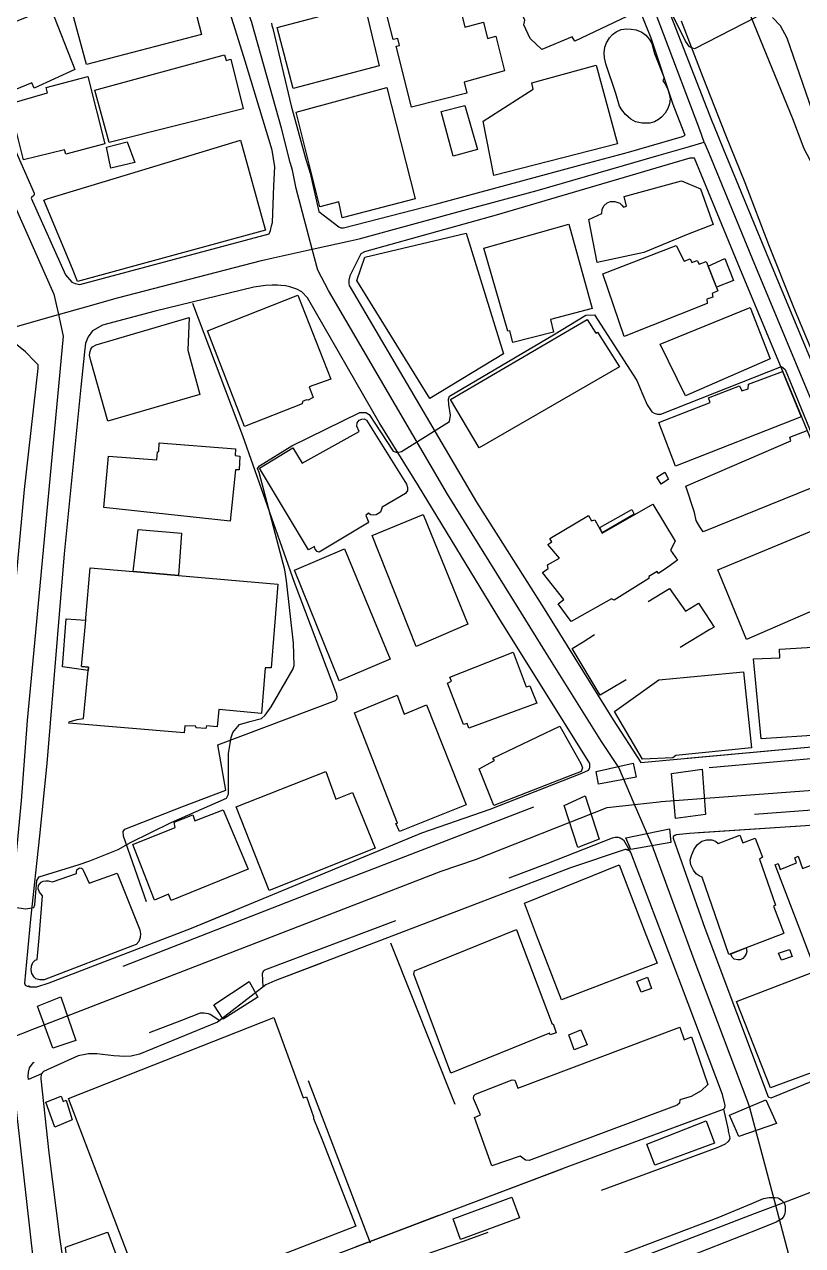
# Model space of a CAD drawing. Header units: millimetres. Extents: x 198785 to 203305, y 542885 to 545889.
# Drawn here: x 201255.7 to 201384.4, y 543863.1 to 544065 of the extents above; entities that cross this region are included whole.
import ezdxf

# ---------------------------------------------------------------- set-up
doc = ezdxf.new("R2010")
doc.units = ezdxf.units.MM
for name, pattern in [('FENCE_25K', [54.3, 28.7, -9.2, -16.4]), ('HIDDEN_BULD_25K', [28.8, 18.4, -10.4]), ('HIDDEN_IN_25K', [56.5, 36.5, -20])]:
    doc.linetypes.add(name, pattern=pattern)
for name, color, linetype in [('A0013114', 253, 'Continuous'), ('A0013117', 253, 'Continuous'), ('A0013118', 253, 'Continuous'), ('A0023214', 253, 'Continuous'), ('A0023217', 253, 'Continuous'), ('A0033324', 253, 'Continuous'), ('A0043325', 253, 'Continuous'), ('A0151224', 253, 'Continuous'), ('B0014111', 253, 'Continuous'), ('B0014112', 253, 'Continuous'), ('B0014113', 253, 'Continuous'), ('B0014114', 253, 'Continuous'), ('B0014116', 253, 'Continuous'), ('B0024120', 253, 'Continuous'), ('C0076117', 253, 'Continuous'), ('C0523121', 253, 'Continuous'), ('F0017111', 253, 'Continuous'), ('F0047224', 253, 'Continuous')]:
    doc.layers.add(name, color=color, linetype=linetype)

msp = doc.modelspace()

# ---------------------------------------------------------------- linework, layer by layer
at = {"layer": 'A0013114'}
for points in [[(201369.68, 544048.44), (201371.35, 544044.38), (201378.76, 544026.36), (201387.77, 544004.81), (201393.9, 543987.93), (201400.92, 543971.08), (201408.94, 543950.96), (201409.09, 543950.79), (201409.23, 543950.72), (201409.4, 543950.72), (201409.84, 543950.92)], [(201357.67, 543943.03), (201406.92, 543947.53), (201389.65, 543987.11), (201383.15, 544002.9), (201374.14, 544024.44), (201366.55, 544042.9)], [(201256.69, 543905.91), (201257.78, 543905.91), (201259.86, 543906.56), (201283.36, 543915.6), (201321.47, 543931.38), (201332.75, 543935.26), (201347.93, 543941.22), (201349.02, 543941.72), (201349.2, 543941.98), (201349.26, 543942.25)], [(201379.2, 543887.57), (201418.51, 543903.61), (201464.35, 543923.22), (201464.35, 543923.71), (201458.31, 543938.72), (201457.58, 543938.96), (201457.32, 543938.96), (201456.86, 543938.94), (201446.11, 543937.85), (201427.32, 543936.28), (201426.53, 543936.21), (201415.73, 543935.21), (201409.24, 543934.61), (201407.49, 543934.44), (201384.89, 543932.54), (201365.71, 543931.25), (201363.52, 543931.03), (201363.28, 543930.95)], [(201355.1, 543928.61), (201346.05, 543925.56), (201327.89, 543918.64), (201297.15, 543906.9), (201295.66, 543906.24), (201287.67, 543900.07), (201274.75, 543894.76), (201273.4, 543894.44), (201272.36, 543894.39), (201271.46, 543894.44), (201270.55, 543894.5), (201267.73, 543894.81), (201267.16, 543894.83), (201266.33, 543894.83), (201265.79, 543894.7), (201264.65, 543894.5), (201258.87, 543891.93), (201258.72, 543891.77), (201258.59, 543891.54)], [(201264.74, 543845.29), (201273.18, 543848.76), (201345.79, 543876.26), (201371.34, 543885.67), (201371.55, 543885.9)]]:
    msp.add_lwpolyline(points, dxfattribs=at)
at = {"layer": 'A0013117'}
for points in [[(201323.02, 544173.19), (201322.78, 544173.06), (201322.65, 544172.88), (201322.74, 544172.05), (201324.36, 544170.36), (201331.9, 544148.55), (201334.24, 544141.83), (201338.82, 544129.45), (201345.53, 544112.39), (201346.93, 544108.8), (201351.81, 544096.49), (201353.66, 544091.5), (201358.14, 544079.2), (201362.14, 544067.71), (201369.47, 544048.95), (201369.68, 544048.44)], [(201296.6, 544065.22), (201296.64, 544064.85), (201296.81, 544064.35), (201299.83, 544051.56), (201302.22, 544042.92), (201302.97, 544040.43), (201304.43, 544034.09), (201307.75, 544031.55), (201308.05, 544031.42), (201308.21, 544031.42), (201308.51, 544031.42), (201323.96, 544035.4), (201347.37, 544041.72), (201355.62, 544043.93), (201364.57, 544046.52), (201364.98, 544046.71), (201364.83, 544047.09), (201362.99, 544051.8), (201359.4, 544062.76), (201353.42, 544077.53)], [(201253.55, 544045.77), (201257.33, 544037.13), (201257.34, 544036.87), (201257.3, 544036.75), (201256.9, 544036.44), (201256.86, 544036.32), (201262.51, 544023.62), (201263.6, 544022.43), (201264.16, 544022.2), (201264.89, 544022.06), (201296.21, 544030.39), (201296.44, 544030.99), (201296.62, 544031.71), (201296.76, 544032.31), (201297.01, 544038.33), (201297.15, 544041.47), (201296.69, 544044.26), (201292.24, 544058.98), (201290.63, 544064.09), (201289.26, 544068.43)], [(201366.55, 544042.9), (201365.76, 544042.9), (201333.74, 544033.48), (201312, 544027.44), (201311.47, 544027.18), (201311.38, 544027.09), (201309.56, 544023.47), (201309.38, 544022.78), (201309.38, 544022.2), (201309.44, 544021.89), (201309.61, 544021.57), (201330.51, 543986.02), (201341.67, 543968.43), (201353.07, 543950.07), (201357.67, 543943.03)], [(201349.26, 543942.25), (201349.26, 543942.82), (201334.19, 543966.9), (201320.92, 543988.75), (201314.42, 543999.2), (201302.55, 544019.84), (201301.63, 544020.8), (201300.78, 544021.24), (201300.15, 544021.5), (201299.64, 544021.66), (201298.94, 544021.79), (201298.16, 544021.89), (201297.61, 544021.92), (201296.7, 544021.92), (201295.63, 544021.89), (201293.69, 544021.59), (201277.34, 544017.64), (201268.63, 544015.33), (201267.02, 544014.37), (201266.28, 544013.38), (201265.86, 544012.36), (201265.69, 544010.88), (201265.06, 544005.07), (201262.33, 543977.51), (201259.46, 543942.86), (201258.22, 543930.87), (201256.73, 543917.11), (201255.77, 543906.54), (201255.89, 543906.19), (201256.19, 543906.02), (201256.69, 543905.91)], [(201248.13, 543903.33), (201248.27, 543903.68), (201248.59, 543906.14), (201250.93, 543930.52), (201252.91, 543957.03), (201255.73, 543988.13), (201258.04, 544008.14), (201258.02, 544008.53), (201258.02, 544008.75), (201257.43, 544009.36), (201255.92, 544010.89), (201254.48, 544012.07), (201254.2, 544012.13), (201253.94, 544012.2), (201253.7, 544012.22), (201253.4, 544012.2), (201238.62, 544009.64), (201223.56, 544007.16), (201206, 544004.08), (201191.46, 544001.31), (201191.36, 544001.13), (201191.25, 544000.92)], [(201363.28, 543930.95), (201363.04, 543930.77), (201363.02, 543930.48), (201368.24, 543915.62), (201378.72, 543887.74), (201378.81, 543887.68), (201379.2, 543887.57)], [(201371.55, 543885.9), (201371.64, 543886.27), (201371.18, 543888.11), (201364.42, 543906.05), (201356.02, 543928.13), (201355.84, 543928.39), (201355.52, 543928.54), (201355.25, 543928.61), (201355.1, 543928.61)], [(201258.59, 543891.54), (201258.52, 543891.29), (201258.46, 543890.95), (201258.45, 543890.68), (201259.79, 543878.49), (201261.57, 543864.52), (201263.54, 543850.95), (201264.43, 543845.43), (201264.56, 543845.32), (201264.74, 543845.29)]]:
    msp.add_lwpolyline(points, dxfattribs=at)
at = {"layer": 'A0013118'}
for points in [[(201375.41, 544067.37), (201382.72, 544049.48), (201384.64, 544044.5), (201388.75, 544036.72), (201397.4, 544013.9), (201400.4, 544006.28), (201405.74, 543992.96), (201412.29, 543976.42), (201418.34, 543961.87), (201419.09, 543960.06), (201421.27, 543954.25), (201421.72, 543953.12)], [(201409.84, 543950.92), (201409.88, 543951.2), (201405.81, 543961.81), (201404.65, 543964.82), (201401.03, 543973.98), (201396.17, 543985.98), (201391.76, 543996.74), (201386.5, 544009.79), (201382.99, 544018.24), (201378.86, 544028.6), (201374.91, 544038.82), (201371.7, 544046.71), (201367.99, 544056.25), (201364.42, 544065.59)]]:
    msp.add_lwpolyline(points, dxfattribs=at)
at = {"layer": 'A0023214'}
for points in [[(201368.16, 544045.57), (201368.95, 544043.64), (201376.45, 544025.4), (201385.46, 544003.86), (201391.97, 543988.07), (201397.29, 543975.15), (201402.79, 543961.79), (201408.04, 543949.07), (201408.22, 543948.63), (201410.66, 543941.31)], [(201199.48, 543876.84), (201214.93, 543882.74), (201248.18, 543895.42), (201248.61, 543895.59), (201253.09, 543897.32), (201257.6, 543899.06), (201324.68, 543925.01), (201330.32, 543926.95), (201352.11, 543935.59), (201356.63, 543936.07), (201360.7, 543936.51), (201361.02, 543936.54), (201392, 543938.85), (201408.19, 543940.51), (201410.66, 543941.31)], [(201212.76, 543805.57), (201255.93, 543822.11), (201264.02, 543825.21), (201268.33, 543826.87), (201272.99, 543828.66), (201333.98, 543852.09), (201376.48, 543868.42), (201379.98, 543869.77), (201383.17, 543870.99), (201400.08, 543877.49), (201474.68, 543906.16), (201479.28, 543907.93)]]:
    msp.add_lwpolyline(points, dxfattribs=at)
at = {"layer": 'A0023217'}
for points in [[(201303.34, 544027.87), (201309.61, 544029.27), (201311.11, 544029.61), (201328.85, 544034.44), (201340.55, 544037.6), (201360.69, 544043.41), (201365.74, 544044.87), (201368.16, 544045.57), (201367.4, 544047.6), (201361.42, 544063.5), (201355.78, 544078.36), (201351.32, 544090.64), (201349.47, 544095.59), (201344.61, 544107.88), (201343.2, 544111.47), (201336.48, 544128.56), (201331.89, 544140.98), (201329.54, 544147.73), (201321.03, 544172.34), (201320.6, 544173.59)], [(201235.4, 544078.48), (201236.25, 544076.2), (201236.49, 544075.54), (201239.88, 544068.03), (201244.12, 544058.32), (201246.12, 544053.94), (201250.79, 544043.63), (201253.97, 544035.35), (201260.59, 544020.46), (201261.36, 544017.08)], [(201303.34, 544027.87), (201302.5, 544031.02), (201300.67, 544037.9), (201300.06, 544040.95), (201299.68, 544042.19), (201298.26, 544047.91), (201293.4, 544065.15), (201293.39, 544065.19), (201292.8, 544066.92)], [(201261.36, 544017.08), (201265.91, 544018.37), (201271.12, 544019.85), (201294.95, 544025.99), (201296.86, 544026.42), (201303.34, 544027.87)], [(201400.53, 543810.22), (201399.13, 543813.95), (201397.28, 543818.9), (201385.56, 543848.69), (201385.41, 543849.26), (201379.98, 543869.77), (201375.7, 543885.92), (201375.39, 543886.74), (201366.33, 543910.83), (201359.52, 543929.31), (201359.3, 543929.82), (201356.63, 543936.07), (201354.01, 543942.19), (201353.7, 543942.66), (201351.16, 543946.45), (201341.8, 543961.47), (201337.93, 543967.67), (201325.71, 543987.38), (201306.02, 544021.02), (201304.25, 544024.42), (201303.34, 544027.87)], [(201177.39, 544001.84), (201190.58, 544004.08), (201207.85, 544007.01), (201225.91, 544010.04), (201252.69, 544014.61), (201252.93, 544014.69), (201254.2, 544015.05), (201261.36, 544017.08)], [(201261.36, 544017.08), (201262.17, 544013.48), (201257.23, 543961.02), (201256.18, 543949.95), (201255.19, 543936.69), (201254.02, 543924.5), (201253.68, 543921.8), (201252.66, 543911.62), (201252.03, 543904.67), (201252.05, 543904.51), (201253.09, 543897.32), (201253.96, 543889.56), (201257.17, 543860.62), (201259.62, 543843.22), (201268.33, 543826.87), (201278.42, 543807.94), (201278.82, 543807.18), (201280.06, 543801.12), (201280.42, 543797.44), (201280.82, 543793.32)]]:
    msp.add_lwpolyline(points, dxfattribs=at)
at = {"layer": 'A0033324', "linetype": 'HIDDEN_IN_25K', "flags": 128}
for points in [[(201405.35, 543945.35), (201360.04, 543941.31), (201359.24, 543941.31), (201358.44, 543941.52), (201357.67, 543943.03), (201406.92, 543947.53), (201406.49, 543946.53), (201406.26, 543946.01), (201405.35, 543945.35)], [(201306, 543922.55), (201260.22, 543904.67), (201257.96, 543903.91), (201257.27, 543903.88), (201256.87, 543903.93), (201256.55, 543904.04), (201256.34, 543904.28), (201255.95, 543904.67), (201255.77, 543905.15), (201255.77, 543906.54), (201256.69, 543905.91), (201257.78, 543905.91), (201259.86, 543906.56), (201283.36, 543915.6), (201321.47, 543931.38), (201332.75, 543935.26), (201347.93, 543941.22), (201349.02, 543941.72), (201349.2, 543941.98), (201349.26, 543942.25), (201349.54, 543940.46), (201349.4, 543939.9), (201349.31, 543939.67), (201348.57, 543939.03), (201346.7, 543938.24), (201340.56, 543935.88), (201306, 543922.55)], [(201459.79, 543939.08), (201458.31, 543938.72), (201457.58, 543938.96), (201457.32, 543938.96), (201456.86, 543938.94), (201446.11, 543937.85), (201427.32, 543936.28), (201426.53, 543936.21), (201415.73, 543935.21), (201409.26, 543934.61), (201409.23, 543934.61), (201407.49, 543934.44), (201384.89, 543932.54), (201365.71, 543931.25), (201363.52, 543931.03), (201363.28, 543930.95), (201363.04, 543930.77), (201363.14, 543932.76), (201363.28, 543933.09), (201363.48, 543933.28), (201363.56, 543933.44), (201376.1, 543934.41), (201396.06, 543935.99), (201403.05, 543936.54), (201427.14, 543938.54), (201448.88, 543940.22), (201456.32, 543940.68), (201457.77, 543940.68), (201458.1, 543940.65), (201458.83, 543940.47), (201459.42, 543940), (201459.79, 543939.08)], [(201354.79, 543930.19), (201355.84, 543928.39), (201355.1, 543928.61), (201346.05, 543925.56), (201327.89, 543918.64), (201297.15, 543906.9), (201295.66, 543906.24), (201295.24, 543905.92), (201295.1, 543908.12), (201295.17, 543908.29), (201295.33, 543908.55), (201295.51, 543908.71), (201318.71, 543917.46), (201342.19, 543926.28), (201353, 543930.53), (201353.41, 543930.67), (201353.59, 543930.67), (201353.92, 543930.65), (201354.24, 543930.56), (201354.54, 543930.4), (201354.79, 543930.19)], [(201420.63, 543898.54), (201383.91, 543883.56), (201382.57, 543883.41), (201381.78, 543883.41), (201381.27, 543883.48), (201380.53, 543883.74), (201380.17, 543883.96), (201379.73, 543884.61), (201379.48, 543885.46), (201378.81, 543887.68), (201379.2, 543887.57), (201418.51, 543903.61), (201464.35, 543923.22), (201465.37, 543920.04), (201465.33, 543918.79), (201465.01, 543917.71), (201463.95, 543917.06), (201425.15, 543900.47), (201420.63, 543898.54)], [(201287.67, 543900.07), (201274.75, 543894.76), (201273.4, 543894.44), (201272.36, 543894.39), (201271.46, 543894.44), (201270.55, 543894.5), (201267.73, 543894.81), (201267.16, 543894.83), (201266.33, 543894.83), (201265.79, 543894.7), (201264.65, 543894.5), (201258.87, 543891.93), (201258.72, 543891.77), (201258.59, 543891.54), (201256.41, 543890.61), (201256.37, 543891.08), (201256.44, 543891.8), (201256.59, 543892.51), (201257, 543893.12), (201257.2, 543893.37), (201257.46, 543893.55), (201265.72, 543896.94), (201266.15, 543897.09), (201266.5, 543897.17), (201266.97, 543897.22), (201267.42, 543897.25), (201267.8, 543897.27), (201268.77, 543897.24), (201271.92, 543897.11), (201272.89, 543897.17), (201273.69, 543897.33), (201281.77, 543900.38), (201284.87, 543901.62), (201285.24, 543901.62), (201285.45, 543901.62), (201285.82, 543901.57), (201286.11, 543901.52), (201286.45, 543901.39), (201288.06, 543900.37), (201287.67, 543900.07)], [(201269.82, 543840.77), (201268.8, 543840.67), (201268.18, 543840.78), (201266.61, 543841.91), (201264.74, 543845.29), (201273.18, 543848.76), (201345.79, 543876.26), (201371.34, 543885.67), (201372.09, 543882.27), (201372.12, 543882.06), (201372.33, 543881.17), (201372.37, 543880.82), (201372.3, 543880.57), (201372.12, 543880.32), (201371.63, 543879.92), (201370.38, 543879.34), (201338.04, 543867.41), (201328.31, 543863.79), (201317.53, 543860.03), (201281.88, 543847.58), (201279.85, 543846.56), (201278.21, 543845.45), (201277, 543844.39), (201275.93, 543843.43), (201275.33, 543842.88), (201269.82, 543840.77)]]:
    msp.add_lwpolyline(points, dxfattribs=at)
at = {"layer": 'A0043325'}
for points in [[(201356.87, 543940.6), (201350.67, 543939.44), (201350.29, 543941.5), (201356.39, 543942.91), (201356.87, 543940.6)], [(201368.36, 543934.42), (201363.41, 543933.72), (201362.72, 543941.17), (201367.79, 543941.9), (201368.36, 543934.42)], [(201350.8, 543930.31), (201347.23, 543928.97), (201344.97, 543935.88), (201348.46, 543937.51), (201350.8, 543930.31)], [(201362.61, 543929.8), (201356.01, 543928.63), (201355.17, 543930.53), (201362.43, 543932.05), (201362.61, 543929.8)], [(201294.35, 543904.23), (201288.61, 543900.56), (201287.06, 543902.91), (201292.89, 543906.81), (201294.35, 543904.23)], [(201264.23, 543897.04), (201260.45, 543895.77), (201257.9, 543902.73), (201261.76, 543904.24), (201264.23, 543897.04)], [(201380.1, 543883.34), (201373.9, 543881.17), (201372.35, 543884.71), (201378.36, 543887.23), (201380.1, 543883.34)]]:
    msp.add_lwpolyline(points, dxfattribs=at)
at = {"layer": 'A0151224'}
for points in [[(201369.87, 543880.04), (201359.98, 543876.42), (201358.65, 543879.91), (201368.48, 543883.73), (201369.87, 543880.04)], [(201337.58, 543867.73), (201327.86, 543864.14), (201326.62, 543867.55), (201336.34, 543871.14), (201337.58, 543867.73)]]:
    msp.add_lwpolyline(points, dxfattribs=at)
at = {"layer": 'B0014111'}
for points in [[(201268.77, 544072.85), (201269.61, 544069.53), (201282.59, 544072.77), (201285.02, 544063.37), (201266.01, 544058.43), (201262.53, 544071.27), (201268.77, 544072.85)], [(201264.09, 544057.57), (201257.37, 544054.5), (201256.97, 544055.39), (201252.02, 544053.32), (201248.14, 544061.99), (201248.05, 544062.37), (201248.07, 544062.73), (201248.23, 544063.06), (201248.73, 544063.3), (201260.05, 544067.86), (201264.09, 544057.57)], [(201314.42, 544058.19), (201300.19, 544054.45), (201297.56, 544064.51), (201311.99, 544068.35), (201314.42, 544058.19)], [(201359.17, 544048.73), (201358.7, 544048.69), (201357.9, 544048.72), (201356.76, 544048.92), (201356.02, 544049.36), (201355.15, 544050.15), (201354.52, 544050.92), (201354.14, 544051.53), (201353.51, 544053.6), (201351.87, 544058.52), (201351.66, 544059.5), (201351.58, 544060.34), (201351.74, 544061.26), (201352, 544062.02), (201352.5, 544062.81), (201353.01, 544063.36), (201353.61, 544063.83), (201354.43, 544064.18), (201355.3, 544064.3), (201356.09, 544064.27), (201356.89, 544064.14), (201357.84, 544063.76), (201358.48, 544063.28), (201359.08, 544062.53), (201359.48, 544061.89), (201359.91, 544060.25), (201361.52, 544056.22), (201361.32, 544055.7), (201361.66, 544055.29), (201362.09, 544054.43), (201362.38, 544053.56), (201362.52, 544052.74), (201362.42, 544051.91), (201362.16, 544051.13), (201361.68, 544050.35), (201361.11, 544049.72), (201360.57, 544049.29), (201359.94, 544048.93), (201359.55, 544048.81), (201359.17, 544048.73)], [(201288.84, 544060), (201289.1, 544059.09), (201289.9, 544059.31), (201291.89, 544051.1), (201269.77, 544045.52), (201267.41, 544054.17), (201288.84, 544060)], [(201353.82, 544045.32), (201333.34, 544040.08), (201331.6, 544049.02), (201339.86, 544054.35), (201339.65, 544055.37), (201350.29, 544058.29), (201353.82, 544045.32)], [(201269.03, 544045.32), (201262.6, 544043.57), (201262.37, 544044.31), (201255.57, 544042.67), (201253.25, 544051.92), (201259.56, 544053.7), (201259.36, 544054.62), (201266.22, 544056.41), (201269.03, 544045.32)], [(201320.37, 544036.2), (201308.3, 544033.05), (201307.74, 544035.68), (201304.58, 544034.9), (201300.69, 544050.52), (201315.67, 544054.6), (201320.37, 544036.2)], [(201330.66, 544044.38), (201326.63, 544043.28), (201324.68, 544050.62), (201328.56, 544051.65), (201330.66, 544044.38)], [(201295.61, 544031.03), (201264.53, 544022.53), (201263.67, 544024.61), (201258.93, 544036), (201259.67, 544036.23), (201275.14, 544040.94), (201291.48, 544045.92), (201295.52, 544031.37), (201295.61, 544031.03)], [(201367.56, 544037.86), (201369.65, 544031.95), (201365.48, 544030.35), (201358.14, 544027.32), (201350.46, 544025.68), (201349.09, 544032.81), (201351.23, 544033.79), (201351.26, 544034.43), (201351.56, 544035.05), (201352.12, 544035.56), (201352.64, 544035.78), (201353.38, 544035.77), (201354.2, 544035.51), (201354.51, 544035.18), (201354.82, 544034.84), (201355.31, 544034.97), (201354.94, 544036.61), (201364.37, 544039.17), (201367.56, 544037.86)], [(201342.72, 544016.23), (201343.24, 544014.14), (201336.51, 544012.42), (201335.99, 544014.39), (201335.68, 544014.3), (201331.73, 544028.07), (201345.78, 544032.02), (201349.64, 544018.07), (201342.72, 544016.23)], [(201334.94, 544010.58), (201322.78, 544003.21), (201310.71, 544022.71), (201312.04, 544026.58), (201328.78, 544030.53), (201334.94, 544010.58)], [(201368.78, 544025.07), (201370.16, 544021.56), (201370.39, 544020.99), (201369.47, 544020.57), (201369.6, 544019.96), (201368.58, 544019.6), (201368.64, 544018.89), (201354.92, 544013.46), (201351.41, 544023.79), (201363.52, 544028.49), (201364.84, 544025.92), (201365.81, 544026.26), (201366.1, 544025.67), (201367, 544026.02), (201367.3, 544025.38), (201368.48, 544025.84), (201368.78, 544025.07)], [(201303.5, 544003.33), (201302.67, 544002.92), (201302.4, 544002.97), (201301.72, 544002.71), (201301.66, 544002.3), (201292.16, 543998.57), (201285.99, 544014.39), (201300.97, 544020.3), (201306.4, 544006.38), (201302.81, 544005.14), (201303.5, 544003.33)], [(201379.03, 544009.74), (201365.03, 544003.61), (201360.88, 544012.19), (201375.77, 544018.26), (201379.03, 544009.74)], [(201284.77, 544003.85), (201269.52, 543999.43), (201266.72, 544009.43), (201266.51, 544010.34), (201266.6, 544010.96), (201266.74, 544011.33), (201267, 544011.74), (201267.62, 544012.08), (201283.01, 544016.58), (201282.79, 544011.16), (201284.77, 544003.85)], [(201312.32, 543999.63), (201318.92, 543989.04), (201319.08, 543988.47), (201319.08, 543987.96), (201318.75, 543987.46), (201314.92, 543985.23), (201314.61, 543984.37), (201313.93, 543983.96), (201313.49, 543983.9), (201312.98, 543983.95), (201312.62, 543984.24), (201312.17, 543983.86), (201312.61, 543982.81), (201312.48, 543982.55), (201304.47, 543977.78), (201304.13, 543977.87), (201303.81, 543978.27), (201303.71, 543978.71), (201302.7, 543978.17), (201294.61, 543991.68), (201300.14, 543995.01), (201301.65, 543992.48), (201311.12, 543997.74), (201310.73, 543998.61), (201310.78, 543999.17), (201311.11, 543999.58), (201311.54, 543999.75), (201311.91, 543999.85), (201312.32, 543999.63)], [(201387.97, 543989.23), (201367.98, 543981.12), (201367.4, 543981.95), (201366.82, 543983.02), (201366.52, 543984.32), (201365.1, 543988.67), (201382.48, 543996.19), (201382.3, 543996.8), (201385.19, 543997.9), (201387.99, 543991.13), (201387.3, 543990.88), (201387.97, 543989.23)], [(201291.36, 543993.64), (201291.26, 543991.38), (201290.64, 543991.37), (201289.76, 543982.91), (201268.9, 543985.17), (201269.63, 543993.65), (201277.66, 543993.02), (201277.73, 543994.39), (201277.99, 543994.4), (201278.05, 543995.85), (201290.64, 543994.88), (201290.57, 543993.76), (201291.36, 543993.64)], [(201359.64, 543985.74), (201363.32, 543979.62), (201362.6, 543978.12), (201363.71, 543976.43), (201362.12, 543975.28), (201360.6, 543974.27), (201360.39, 543974.57), (201358.99, 543973.74), (201358.98, 543973.44), (201353.25, 543969.86), (201352.83, 543970.05), (201346.15, 543966.32), (201344.01, 543969.26), (201344.93, 543969.94), (201341.42, 543974.42), (201342.36, 543975.08), (201342.25, 543975.66), (201344.23, 543976.79), (201342.29, 543979.04), (201342.96, 543979.48), (201342.63, 543980.06), (201349.04, 543983.85), (201349.53, 543982.96), (201350.08, 543983.14), (201351.27, 543980.91), (201359.64, 543985.74)], [(201395.06, 543972.01), (201375.16, 543963.34), (201370.38, 543974.86), (201389.44, 543982.75), (201389.35, 543983.07), (201389.92, 543983.72), (201390.21, 543983.71), (201390.69, 543982.37), (201391.47, 543982.06), (201391.79, 543981.79), (201393.73, 543977.3), (201393.63, 543976.56), (201393.39, 543976.02), (201395.06, 543972.01)], [(201281.73, 543980.92), (201281.2, 543973.92), (201273.75, 543974.58), (201274.55, 543981.51), (201281.73, 543980.92)], [(201265.19, 543958.86), (201265.87, 543966.54), (201265.9, 543966.94), (201266.63, 543975.18), (201273.74, 543974.56), (201281.2, 543973.9), (201297.67, 543972.47), (201296.55, 543958.63), (201295.55, 543958.68), (201294.92, 543951.1), (201287.87, 543951.79), (201287.64, 543948.9), (201285.83, 543949.04), (201285.75, 543948.61), (201284.12, 543948.74), (201284.11, 543948.99), (201282.26, 543949.08), (201282.15, 543947.9), (201263.07, 543949.5), (201263.14, 543949.7), (201264.49, 543950.09), (201265.53, 543950.27), (201266.31, 543958.21), (201266.36, 543958.77), (201265.19, 543958.86)], [(201401.11, 543948.44), (201377.54, 543946.89), (201376.29, 543960.12), (201380.63, 543960.32), (201380.58, 543961.73), (201399.77, 543962.91), (201400.21, 543962.62), (201402.49, 543957.38), (201401.53, 543955.55), (201402.42, 543953.94), (201402.74, 543952.75), (201402.8, 543951.54), (201402.43, 543949.97), (201401.81, 543948.9), (201401.11, 543948.44)], [(201336.56, 543961.24), (201338.69, 543955.5), (201339.34, 543955.7), (201340.45, 543952.8), (201329.25, 543948.68), (201328.95, 543949.46), (201328.33, 543949.27), (201325.72, 543956.12), (201326.38, 543956.43), (201326.11, 543957.13), (201336.56, 543961.24)], [(201362.94, 543943.78), (201357.97, 543943.56), (201353.32, 543951.44), (201360.65, 543956.69), (201374.66, 543957.98), (201375.98, 543945.42), (201363.44, 543944.18), (201362.94, 543943.78)], [(201317.37, 543954.11), (201318.52, 543951.01), (201322.21, 543952.52), (201328.81, 543935.99), (201317.79, 543931.62), (201317.14, 543932.9), (201317.41, 543932.99), (201310.32, 543951.2), (201317.37, 543954.11)], [(201346.37, 543940.96), (201333.38, 543935.89), (201330.95, 543941.97), (201333.48, 543943.31), (201333.21, 543943.71), (201344.3, 543949), (201347.76, 543942.84), (201348.02, 543942.12), (201347.83, 543941.49), (201346.37, 543940.96)], [(201305.59, 543941.5), (201307.26, 543936.96), (201310.01, 543938.07), (201313.75, 543928.85), (201296.21, 543921.82), (201290.78, 543935.69), (201305.59, 543941.5)], [(201288.61, 543935.17), (201292.76, 543925.37), (201279.99, 543920.16), (201279.55, 543921.24), (201277.24, 543920.23), (201273.69, 543929.45), (201280.67, 543932.23), (201280.5, 543933.16), (201283.59, 543934.35), (201283.93, 543933.37), (201288.61, 543935.17)], [(201374.05, 543931), (201374.56, 543929.72), (201376.6, 543930.49), (201377.78, 543927.34), (201377.27, 543927.03), (201379.92, 543919.4), (201379.62, 543919.25), (201381.3, 543914.76), (201381.13, 543914.69), (201372.23, 543911.27), (201371.07, 543914.64), (201367.8, 543924.07), (201367.29, 543924.24), (201366.83, 543924.59), (201366.39, 543925.21), (201365.93, 543926.11), (201365.82, 543926.84), (201366.03, 543927.61), (201366.49, 543928.66), (201367.05, 543929.44), (201367.76, 543929.98), (201368.57, 543930.19), (201369.41, 543930.2), (201370.04, 543929.99), (201370.48, 543929.63), (201374.05, 543931)], [(201393.43, 543928.91), (201398.89, 543914.88), (201398.66, 543914.79), (201387.5, 543910.47), (201386.08, 543909.93), (201384.25, 543914.71), (201379.88, 543926.08), (201380.35, 543926.28), (201380.69, 543925.33), (201383.39, 543926.41), (201383.11, 543927.23), (201383.67, 543927.5), (201384.4, 543925.5), (201393.43, 543928.91)], [(201360.35, 543909.83), (201344.53, 543903.78), (201340.44, 543914.48), (201338.44, 543919.73), (201354.09, 543926.07), (201358.52, 543914.57), (201360.35, 543909.83)], [(201265.48, 543925.21), (201266.43, 543923.07), (201271.08, 543924.71), (201274.81, 543915.34), (201274.92, 543914.69), (201274.88, 543914.13), (201274.88, 543914.06), (201274.64, 543913.4), (201274.21, 543912.91), (201273.63, 543912.68), (201259, 543907.05), (201258.27, 543907.06), (201257.64, 543907.22), (201257.35, 543907.52), (201256.98, 543908.09), (201256.87, 543908.71), (201256.94, 543909.32), (201257.15, 543909.93), (201257.51, 543910.31), (201257.86, 543910.42), (201258.16, 543914.04), (201258.75, 543920.98), (201258.21, 543921.54), (201258.02, 543922.13), (201258.08, 543922.64), (201258.23, 543922.91), (201258.5, 543923.2), (201258.85, 543923.38), (201259.28, 543923.45), (201259.73, 543923.43), (201260.4, 543923.28), (201264.34, 543924.65), (201264.36, 543924.92), (201264.42, 543925.25), (201264.66, 543925.5), (201264.92, 543925.56), (201265.18, 543925.55), (201265.34, 543925.43), (201265.48, 543925.21)], [(201337.45, 543914.46), (201342.98, 543899.75), (201343.19, 543899.82), (201343.66, 543898.32), (201342.69, 543897.95), (201342.57, 543898.25), (201326.27, 543891.66), (201320.12, 543907.99), (201320.22, 543908.56), (201334.81, 543914.45), (201337.1, 543915.37), (201337.45, 543914.46)], [(201394.03, 543894.75), (201379.09, 543889.19), (201373.51, 543903.51), (201388.4, 543909.23), (201394.03, 543894.75)], [(201296.98, 543900.82), (201301.82, 543887.58), (201302.38, 543887.75), (201303.57, 543884.44), (201303.52, 543884.14), (201304.95, 543880.63), (201310.53, 543866.35), (201276.01, 543852.97), (201274.19, 543857.6), (201274.3, 543857.9), (201263.01, 543887.44), (201296.98, 543900.82)], [(201364.1, 543899.26), (201364.81, 543897.16), (201366.07, 543897.62), (201368.73, 543889.77), (201367.66, 543888.74), (201365.97, 543887.79), (201364.14, 543887.24), (201364.06, 543886.68), (201363.67, 543886.36), (201339.22, 543877.2), (201338.61, 543877.25), (201337.69, 543877.91), (201333.02, 543876.32), (201330.15, 543884.29), (201331.16, 543884.77), (201330.01, 543887.47), (201330.06, 543887.88), (201330.32, 543888.17), (201336.37, 543890.51), (201336.81, 543890.47), (201337.35, 543889.13), (201364.1, 543899.26)]]:
    msp.add_lwpolyline(points, dxfattribs=at)
at = {"layer": 'B0014112'}
msp.add_lwpolyline([(201348.78, 544016.26), (201350.24, 544013.98), (201350.5, 544014.16), (201354.13, 544008.43), (201330.92, 543995.01), (201326.21, 544003.01), (201348.78, 544016.26)], dxfattribs=at)
at = {"layer": 'B0014113'}
for points in [[(201350.71, 544076.41), (201355.34, 544066.36), (201346.74, 544062.29), (201346.34, 544063), (201341.32, 544060.88), (201339.36, 544062.71), (201338.32, 544064.95), (201338.51, 544065.75), (201336.03, 544070.79), (201343.13, 544074.64), (201344.15, 544073.55), (201350.71, 544076.41)], [(201326.97, 544071.15), (201328.58, 544064.61), (201331.66, 544065.43), (201332.34, 544062.7), (201333.7, 544063.08), (201335.13, 544057.39), (201328.43, 544055.49), (201328.9, 544053.68), (201319.76, 544051.36), (201317.2, 544061.43), (201317.76, 544061.58), (201317.48, 544062.72), (201316.73, 544062.56), (201315.28, 544068.12), (201326.97, 544071.15)], [(201381.1, 544007.67), (201384.19, 544000.13), (201363.38, 543991.98), (201360.63, 543999.23), (201369.14, 544002.55), (201368.86, 544003.29), (201373.99, 544005.28), (201374.37, 544004.43), (201375.41, 544004.76), (201375.49, 544005.57), (201381.1, 544007.67)], [(201329.08, 543965.9), (201320.53, 543962.19), (201313.24, 543980.52), (201321.69, 543984.03), (201329.08, 543965.9)], [(201316.2, 543960.11), (201307.8, 543956.53), (201300.39, 543974.79), (201308.66, 543978.31), (201316.2, 543960.11)]]:
    msp.add_lwpolyline(points, dxfattribs=at)
at = {"layer": 'B0014114', "linetype": 'HIDDEN_BULD_25K', "flags": 128}
msp.add_lwpolyline([(201362.41, 543971.8), (201365.08, 543968.04), (201367.18, 543969.37), (201368.37, 543967.56), (201369.79, 543965.39), (201369.09, 543964.97), (201359.63, 543959.3), (201350.96, 543954.11), (201346.31, 543961.86), (201348.12, 543962.98), (201362.41, 543971.8)], dxfattribs=at)
at = {"layer": 'B0014116', "linetype": 'HIDDEN_BULD_25K', "flags": 128}
for points in [[(201273.98, 544042.19), (201270.02, 544041.27), (201269.29, 544044.74), (201272.74, 544045.63), (201273.98, 544042.19)], [(201368.78, 544025.07), (201371.56, 544026.35), (201372.99, 544022.7), (201370.17, 544021.57), (201368.78, 544025.07)], [(201362.24, 543989.83), (201361.01, 543989.01), (201360.3, 543990.19), (201361.61, 543991), (201362.24, 543989.83)], [(201356.57, 543984.07), (201351.27, 543980.98), (201350.9, 543981.84), (201356.16, 543984.85), (201356.57, 543984.07)], [(201265.19, 543958.86), (201266.36, 543958.76), (201266.3, 543958.21), (201262.03, 543958.84), (201262.66, 543966.75), (201265.86, 543966.55), (201265.19, 543958.86)], [(201374.09, 543910.4), (201373.69, 543910.36), (201373.12, 543910.5), (201372.79, 543910.82), (201372.62, 543911.2), (201372.58, 543911.38), (201375.08, 543912.34), (201375.18, 543911.76), (201375.07, 543911.35), (201374.82, 543910.9), (201374.53, 543910.62), (201374.09, 543910.4)], [(201382.68, 543910.91), (201380.91, 543910.33), (201380.41, 543911.47), (201382.23, 543912.08), (201382.68, 543910.91)], [(201359.41, 543905.66), (201357.73, 543905.05), (201357, 543906.77), (201358.75, 543907.49), (201359.41, 543905.66)], [(201348.8, 543896.32), (201346.67, 543895.47), (201345.75, 543897.97), (201347.75, 543898.79), (201348.8, 543896.32)]]:
    msp.add_lwpolyline(points, dxfattribs=at)
at = {"layer": 'B0024120', "linetype": 'FENCE_25K', "flags": 128}
for points in [[(201316.27, 543913.19), (201332.92, 543871.39), (201313.23, 543863.92)], [(201312.95, 543863.54), (201296.82, 543905.81), (201304.13, 543908.66)]]:
    msp.add_lwpolyline(points, dxfattribs=at)
at = {"layer": 'C0076117'}
for points in [[(201262.16, 543886.97), (201262.66, 543887.2), (201263.66, 543883.9), (201260.79, 543882.73), (201259.28, 543886.86), (201261.8, 543887.86), (201262.16, 543886.97)], [(201266.74, 543852.47), (201273.39, 543854.94), (201269.6, 543865.24), (201269.44, 543865.28), (201262.46, 543862.82), (201263.84, 543851.52), (201266.74, 543852.47)]]:
    msp.add_lwpolyline(points, dxfattribs=at)
at = {"layer": 'C0523121'}
msp.add_lwpolyline([(201336.71, 543854.96), (201370.47, 543867.78), (201376.01, 543870.1), (201377.97, 543870.93), (201378.88, 543871.09), (201379.65, 543871.09), (201379.86, 543871.06), (201380.3, 543871), (201380.55, 543870.9), (201380.95, 543870.62), (201381.17, 543870.42), (201381.38, 543870.19), (201381.45, 543869.98), (201381.54, 543869.76), (201381.56, 543869.29), (201381.56, 543869.08), (201381.53, 543868.81), (201381.47, 543868.49), (201381.4, 543868.19), (201381.22, 543867.85), (201381.01, 543867.54), (201380.04, 543866.98), (201377.2, 543865.87), (201357.49, 543858.14)], dxfattribs=at)
at = {"layer": 'F0017111'}
for points, elevation in [([(201376.73, 544066.24), (201366.52, 544061.02), (201365.73, 544061.33), (201365.08, 544062.27), (201361.48, 544069.54)], 30), ([(201386.55, 544049.19), (201381.89, 544062.77), (201380.79, 544064.81), (201379.45, 544066.19)], 30), ([(201250.65, 543919.56), (201255.96, 543918.79), (201257.29, 543919.02), (201257.44, 543919.45), (201257.8, 543923.47), (201258.2, 543924.12), (201264.78, 543926.14), (201266.57, 543926.73), (201271.27, 543928.63), (201273.26, 543929.77), (201279.99, 543933.07), (201289.17, 543937.1), (201289.49, 543937.75), (201289.47, 543944.48), (201289.91, 543947.14), (201290.23, 543947.95), (201291.29, 543949.3), (201293.01, 543949.78), (201294.93, 543950.28), (201295.55, 543950.82), (201296.56, 543952.23), (201300.16, 543958.51), (201300.18, 543958.56), (201300.33, 543959.04), (201300.23, 543962.71), (201299.06, 543973.02), (201298.8, 543974.87), (201294.55, 543990.97), (201294.31, 543991.63), (201294.59, 543992.08), (201299.95, 543995.35), (201311.2, 544000.85), (201312.2, 544000.87), (201312.75, 544000.56), (201316.74, 543994.47), (201317.4, 543994.24), (201318.11, 543994.43), (201326.02, 543999.4), (201326.18, 544000.43), (201325.92, 544002.22), (201325.85, 544003.09), (201326.02, 544003.59), (201343.23, 544013.73), (201348.6, 544016.94), (201350, 544017.04), (201357.03, 544006.15), (201358, 544003.78), (201358.72, 544002.16), (201359.51, 544000.96), (201359.86, 544000.74), (201360.41, 544000.57), (201360.99, 544000.57), (201380.94, 544008.46), (201381.53, 544007.96), (201388.21, 543991.7)], 20)]:
    msp.add_lwpolyline(points, dxfattribs=dict(at, elevation=elevation))
at = {"layer": 'F0047224'}
msp.add_lwpolyline([(201275.94, 543919.94), (201272.14, 543930.82), (201272.05, 543931.6), (201272.33, 543931.98), (201281.78, 543935.69), (201289.03, 543938.44), (201287.71, 543945.91), (201307.19, 543953.27), (201307.39, 543953.49), (201307.45, 543953.73), (201307.41, 543954.27), (201300.39, 543972.78), (201291.87, 543997.02), (201283.58, 544018.89)], dxfattribs=at)

doc.saveas('drawing.dxf')
